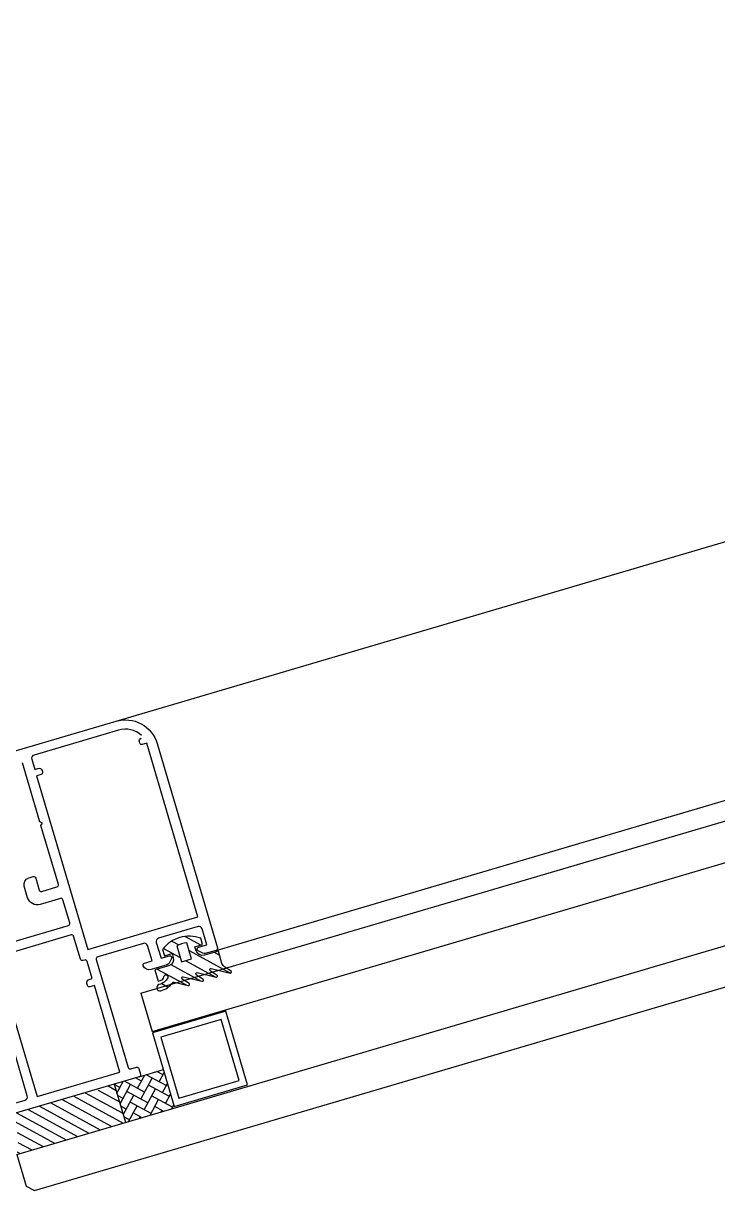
# Model space of a CAD drawing. Header units: millimetres. Extents: x 62878 to 70819, y -67946 to -61850.
# Drawn here: x 64899.75 to 64910.22, y -66943.17 to -66925.57 of the extents above; entities that cross this region are included whole.
import ezdxf

# ---------------------------------------------------------------- set-up
doc = ezdxf.new("R2010")
doc.units = ezdxf.units.MM
doc.layers.add('DOGRAMA', color=171, linetype='Continuous', lineweight=0)

msp = doc.modelspace()

# ---------------------------------------------------------------- hatches: boundary and pattern name
at = {"layer": 'DOGRAMA', "lineweight": -2}
h = msp.add_hatch(dxfattribs=at)
h.set_pattern_fill('ANSI31', color=256, scale=0.05, angle=343.5057849383394, style=0)
h.set_pattern_definition([(151.4266584183394, (64808.44365039775, -66954.79814295085), (0.07592747398675175, 0.1394151397588941), [])])
edge = h.paths.add_edge_path(flags=16)
edge.add_arc((64902.25331884062, -66939.83041279028), 0.3999999999162204, 94.88969939469222, 117.9636174608936)
edge.add_line((64902.06575452035, -66939.47711457957), (64902.13699395209, -66939.71875026172))
edge.add_line((64902.13699395209, -66939.71875026172), (64902.29046315265, -66939.673504218))
edge.add_line((64902.29046315265, -66939.673504218), (64902.2192237209, -66939.43186853584))
edge = h.paths.add_edge_path()
edge.add_arc((64902.25331884057, -66939.83041279038), 0.5000000000142676, 69.55676077122412, 143.2965560637775)
edge.add_line((64901.85244898019, -66939.53157612085), (64901.88072775753, -66939.62749437125))
edge.add_line((64901.88072775753, -66939.62749437125), (64901.99582965798, -66939.59355983845))
edge.add_line((64901.99582965798, -66939.59355983845), (64902.01279692435, -66939.65111078865))
edge.add_arc((64901.916878674, -66939.679389566), 0.0999999999993446, -73.57334156321582, 16.42665843678418, ccw=False)
edge.add_line((64901.94515745134, -66939.77530781635), (64901.7341373005, -66939.83752112645))
edge.add_line((64901.7341373005, -66939.83752112645), (64901.78503909969, -66940.0101739771))
edge.add_line((64901.78503909969, -66940.0101739771), (64901.82290704408, -66939.99900968708))
edge.add_arc((64901.80452583883, -66939.93666282434), 0.064999999990771, 286.4266584150006, 354.8359939288442)
edge.add_arc((64901.90181876168, -66939.9454555506), 0.03268943072078737, -19.003620708200117, 174.8359939550141, ccw=False)
edge.add_arc((64901.75623448908, -66939.86360816401), 0.1992591642229107, 282.07697279919785, 332.3428799613017, ccw=False)
edge.add_arc((64901.81333531337, -66940.10605246256), 0.05002797725287914, 107.9412634658099, 285.4544997730977)
edge.add_arc((64901.74033229367, -66939.84266533023), 0.3233450412528861, 285.4860111422878, 324.8123212971845)
edge.add_arc((64902.02093749712, -66940.0405201688), 0.01999999999290903, 76.4266584549722, 144.812321348019, ccw=False)
edge.add_line((64902.02563129423, -66940.02107876277), (64902.23952402046, -66940.07271952696))
edge.add_arc((64902.2430443683, -66940.05813847242), 0.01500000001028407, 256.4266584510165, 416.4266584078272)
edge.add_line((64902.25133942756, -66940.04564079295), (64902.14875545813, -66939.97755294458))
edge.add_arc((64902.15981553712, -66939.96088937194), 0.02000000001053362, 76.42665840397018, 236.4266584483498, ccw=False)
edge.add_line((64902.16450933426, -66939.9414479659), (64902.45054417128, -66940.01050621683))
edge.add_arc((64902.45406451911, -66939.99592516231), 0.01499999999443099, 256.4266584649874, 416.426658469712)
edge.add_line((64902.46235957834, -66939.98342748285), (64902.35977560893, -66939.91533963446))
edge.add_arc((64902.37083568793, -66939.89867606184), 0.01999999999840927, 76.42665842423219, 236.4266584252961, ccw=False)
edge.add_line((64902.37552948506, -66939.8792346558), (64902.66156432208, -66939.94829290675))
edge.add_arc((64902.66508466991, -66939.93371185221), 0.01500000000857648, 256.4266584780325, 416.4266584541387)
edge.add_line((64902.67337972916, -66939.92121417273), (64902.57079575973, -66939.85312632435))
edge.add_arc((64902.58185583873, -66939.83646275173), 0.0200000000024329, 76.42665841444841, 236.4266584079292, ccw=False)
edge.add_line((64902.58654963586, -66939.8170213457), (64902.87258447289, -66939.88607959663))
edge.add_arc((64902.87610482074, -66939.8714985421), 0.01500000001199166, 256.4266584240007, 416.4266584309829)
edge.add_line((64902.88439987999, -66939.85900086262), (64902.78868621417, -66939.79547302684))
edge.add_arc((64902.84398660917, -66939.71215516372), 0.1000000000081943, 196.426658427608, 236.4266584264334, ccw=False)
edge.add_line((64902.74806835881, -66939.74043394106), (64902.69331980417, -66939.55473335324))
edge.add_line((64902.69331980417, -66939.55473335324), (64902.4822996534, -66939.61694666336))
edge.add_arc((64902.45402087606, -66939.52102841297), 0.1000000000252029, 196.4266584332476, 286.42665842807, ccw=False)
edge.add_line((64902.35810262568, -66939.54930719032), (64902.3411353593, -66939.49175624012))
edge.add_line((64902.3411353593, -66939.49175624012), (64902.45623725974, -66939.45782170731))
edge.add_line((64902.45623725974, -66939.45782170731), (64902.42795848242, -66939.36190345696))
h = msp.add_hatch(dxfattribs=at)
h.set_pattern_fill('AR-HBONE', color=256, scale=0.03, angle=343.5057849383394, style=0)
h.set_pattern_definition([(61.42665841833941, (64689.45697179559, -66966.62126774754), (-0.04799067648917721, 0.1627786686581293), [0.36, -0.12]), (151.4266584183394, (64689.5143657917, -66966.51588307496), (-0.04799067648917721, 0.1627786686581293), [0.3599999999999987, -0.1199999999999997])])
h.paths.add_polyline_path([(64901.6251128278, -66941.41264450715), (64901.86490845372, -66941.34194756385), (64902.03458111764, -66941.91745706603), (64901.29267471375, -66942.13618713988), (64901.12300204987, -66941.56067763771)])
h = msp.add_hatch(dxfattribs=at)
h.set_pattern_fill('ANSI31', color=256, scale=0.03999999999999999, angle=343.5057849383394, style=0)
h.set_pattern_definition([(151.4266584183394, (64827.9150552223, -66949.0575511557), (0.0607419791894054, 0.1115321118071152), [])])
h.paths.add_polyline_path([(64900.86554348865, -66941.66525224457, -0.4142135623420975), (64900.83138930602, -66941.64665138947), (64899.58205409503, -66942.01498246404, -0.1532309010706403), (64899.65580850859, -66942.6187707435), (64901.02743948878, -66942.21438422787)])
h.paths.add_polyline_path([(64901.12300204987, -66941.56067763771), (64900.88414434373, -66941.63109806193, -0.4142135623575963), (64900.86554348865, -66941.66525224457), (64901.02743948878, -66942.21438422787), (64901.29267471375, -66942.13618713988)])

# ---------------------------------------------------------------- linework, layer by layer
for p, q in [((64901.15044652523, -66936.08960102603), (64947.561019804, -66922.40675900226)), ((64902.65888857366, -66939.54403333637), (64948.6186460757, -66925.99410156597)), ((64901.52556312593, -66940.19092855942), (64948.70348240765, -66926.28185631709)), ((64901.69523578981, -66940.7664380616), (64948.8731550716, -66926.85736581926)), ((64899.65580850858, -66942.6187707435), (64949.21250039939, -66928.00838482364)), ((64899.92139942284, -66943.16600146837), (64949.38217306332, -66928.58389432587)), ((64901.5255631259, -66940.19092855944), (64901.6952357898, -66940.76643806165)), ((64901.50041910234, -66941.44940691766), (64901.86490845372, -66941.34194756385)), ((64901.12300204986, -66941.5606776377), (64901.29267471375, -66942.13618713988)), ((64901.12300204986, -66941.5606776377), (64901.29267471375, -66942.13618713988)), ((64899.65580850859, -66942.6187707435), (64899.79720239518, -66943.09836199535)), ((64899.79720239515, -66943.09836199536), (64899.92139942283, -66943.1660014684))]:
    msp.add_line(p, q, dxfattribs=at)
at = {"layer": 'DOGRAMA', "lineweight": -2, "ltscale": 0.5}
for points in [[(64898.96351041683, -66936.73435714893), (64901.15044652521, -66936.08960102608, -0.4142135623730951), (64901.77143166362, -66936.4277983913), (64902.67918041553, -66939.50677422808, -0.4142135623730951), (64902.65888857366, -66939.54403333638), (64902.49650856754, -66939.59190647848, -0.1991096956269791), (64902.45845862518, -66939.5878510026), (64902.38757938148, -66939.54924915535, -0.6680969080520953), (64902.39311003788, -66939.49728406861), (64902.51944396545, -66939.460038091), (64902.44874702216, -66939.22024246509, 0.4142135623730951), (64902.38664850831, -66939.18642272856), (64901.79195535601, -66939.36175114792, 0.4142135623730951), (64901.75813561949, -66939.42384966179), (64901.82883256277, -66939.66364528768), (64901.95517608217, -66939.6263964822, -0.6680969080520438), (64901.98801272593, -66939.66705005802), (64901.94941087867, -66939.73792930171, -0.1989616347782854), (64901.91963702621, -66939.76198070106), (64901.67983180848, -66939.83268047223, -0.3728392455561729), (64901.56066035606, -66939.77845298016, -0.4568501953068724), (64901.57944511185, -66939.73717010871), (64901.6945470123, -66939.70323557593), (64901.62667794673, -66939.47303177505, 0.4142135623730951), (64901.56457943288, -66939.43921203853), (64900.87396803025, -66939.64281923522, 0.4142135623730951), (64900.85367618834, -66939.68007834353), (64901.33441540275, -66941.31068859974, 0.4142135623730951), (64901.37167451105, -66941.33098044168), (64901.45800093636, -66941.30552954208, -0.4142135623730951), (64901.49526004468, -66941.325821384), (64901.52071094426, -66941.41214780933, -0.4142135623730951), (64901.50041910234, -66941.44940691766), (64899.51491131975, -66942.03477760813, -0.4142135623730951)], [(64901.5342612422, -66936.30304919426, 0.2621398995659221), (64901.19003681346, -66936.22388657658), (64899.91432408358, -66936.5999943149, 0.4142135623730951), (64899.88050434703, -66936.66209282876), (64899.92575039075, -66936.81556202933), (64899.97370951591, -66936.80142264067, -0.4142135623730951), (64900.0358080298, -66936.8352423772), (64900.04146378522, -66936.85442602728, -0.4142135623730951), (64900.02117194333, -66936.89168513558), (64899.95402916808, -66936.91148027971), (64900.72603978886, -66939.53004851473), (64902.38542552019, -66939.04082566714), (64901.6134148994, -66936.42225743209), (64901.54627212413, -66936.44205257621, -0.4142135623730951), (64901.50901301586, -66936.4217607343), (64901.50335726039, -66936.40257708426, -0.3618128521052944), (64901.52872301496, -66936.34383344011)], [(64898.68607603905, -66939.6831755845), (64900.43178819575, -66939.16850183731, 0.4142135623730951), (64900.45208003765, -66939.13124272902), (64900.34886250043, -66938.78114111518, 0.4142135623730951), (64900.31160339214, -66938.76084927325), (64900.00466499095, -66938.85134136069, -0.4142135623730951), (64899.81836944941, -66938.7498821511), (64899.76746765025, -66938.57722930044, -0.4142135623730951), (64899.83510712328, -66938.45303227277), (64899.85429077339, -66938.4473765173), (64899.90224989854, -66938.43323712864, -0.4142135623730951), (64899.93950900685, -66938.45352897055), (64899.99323868375, -66938.63577364625, 0.4142135623730951), (64900.03049779205, -66938.65606548816), (64900.26070159295, -66938.5881964226, 0.4142135623730951), (64900.28099343486, -66938.5509373143), (64900.01941474467, -66937.66369349838), (64900.03970658656, -66937.62643439008), (64900.00244747827, -66937.60614254819), (64899.74086878807, -66936.71889873232, 0.4142135623730951)], [(64899.58759505422, -66941.8569656998), (64899.77943155495, -66941.80040814517, 0.4142135623730951), (64899.81325129147, -66941.7383096313), (64899.62378348344, -66941.09565735386, 0.4142135623730951)]]:
    msp.add_lwpolyline(points, format="xyb", dxfattribs=at)
at = {"layer": 'DOGRAMA', "linetype": 'ByBlock', "lineweight": -2}
msp.add_lwpolyline([(64899.57708485913, -66940.44219026327), (64899.96167623065, -66941.74667846825), (64901.20861348539, -66941.3790543631), (64900.82402211389, -66940.07456615812), (64900.75687933862, -66940.09436130225, -0.4142135623730951), (64900.71962023033, -66940.07406946033), (64900.71113659711, -66940.04529398523, -0.4142135623730951), (64900.74495633365, -66939.98319547139), (64900.79291545881, -66939.96905608271), (64900.71656276007, -66939.71007680673, 0.4142135623730951), (64900.67930365176, -66939.68978496481), (64900.65052817664, -66939.698268598, -0.4142135623730951), (64900.61326906835, -66939.67797675611), (64900.51146547002, -66939.33267105477, 0.4142135623730951), (64900.47420636169, -66939.31237921286), (64899.25604458203, -66939.67151968482, 0.4142135623730951)], format="xyb", dxfattribs=at)
at = {"layer": 'DOGRAMA', "lineweight": -2}
for points in [[(64902.42795848242, -66939.36190345696, 0.3333333333332296), (64901.85244898019, -66939.53157612085), (64901.88072775753, -66939.62749437125), (64901.99582965798, -66939.59355983845), (64902.01279692435, -66939.65111078865, -0.4142135623730951), (64901.94515745134, -66939.77530781635), (64901.7341373005, -66939.83752112645), (64901.78503909969, -66940.0101739771), (64901.82290704408, -66939.99900968708, 0.3076847592325949), (64901.86926201283, -66939.94251327513, -1.128701775595035), (64901.93272655305, -66939.95610014141, -0.2229122392588673), (64901.79792460218, -66940.05845720557, 0.9785310008372164), (64901.82666642081, -66940.15427154678, 0.1732976222504512), (64902.00459212032, -66940.02899503725, -0.3075716929246892), (64902.02563129423, -66940.02107876277), (64902.23952402046, -66940.07271952696, 0.8390996311771624), (64902.25133942756, -66940.04564079295), (64902.14875545813, -66939.97755294458, -0.8390996311772869), (64902.16450933426, -66939.9414479659), (64902.45054417128, -66940.01050621683, 0.8390996311771624), (64902.46235957834, -66939.98342748285), (64902.35977560893, -66939.91533963446, -0.839099631177325), (64902.37552948506, -66939.8792346558), (64902.66156432208, -66939.94829290675, 0.8390996311769768), (64902.67337972916, -66939.92121417273), (64902.57079575973, -66939.85312632435, -0.8390996311770358), (64902.58654963586, -66939.8170213457), (64902.87258447289, -66939.88607959663, 0.8390996311781366), (64902.88439987999, -66939.85900086262), (64902.78868621417, -66939.79547302684, -0.1763269807084491), (64902.74806835881, -66939.74043394106), (64902.69331980417, -66939.55473335324), (64902.4822996534, -66939.61694666336, -0.4142135623728453), (64902.35810262568, -66939.54930719032), (64902.3411353593, -66939.49175624012), (64902.45623725974, -66939.45782170731)], [(64902.2192237209, -66939.43186853584, 0.1010205144335734), (64902.06575452035, -66939.47711457957), (64902.13699395209, -66939.71875026172), (64902.29046315265, -66939.673504218)], [(64902.2192237209, -66939.43186853584, 0.1010205144335734), (64902.06575452035, -66939.47711457957), (64902.13699395206, -66939.7187502617), (64902.29046315265, -66939.673504218)]]:
    msp.add_lwpolyline(points, format="xyb", close=True, dxfattribs=at)
for points in [[(64902.02892536216, -66941.89827341597), (64903.13198524136, -66941.57306747681), (64902.80395142445, -66940.46041577256), (64901.70089154528, -66940.78562171171)], [(64902.09656483521, -66941.77407638828), (64903.0077882137, -66941.50542800374), (64902.73631195144, -66940.58461280023), (64901.82508857299, -66940.85326118475)]]:
    msp.add_lwpolyline(points, close=True, dxfattribs=at)

doc.saveas('drawing.dxf')
